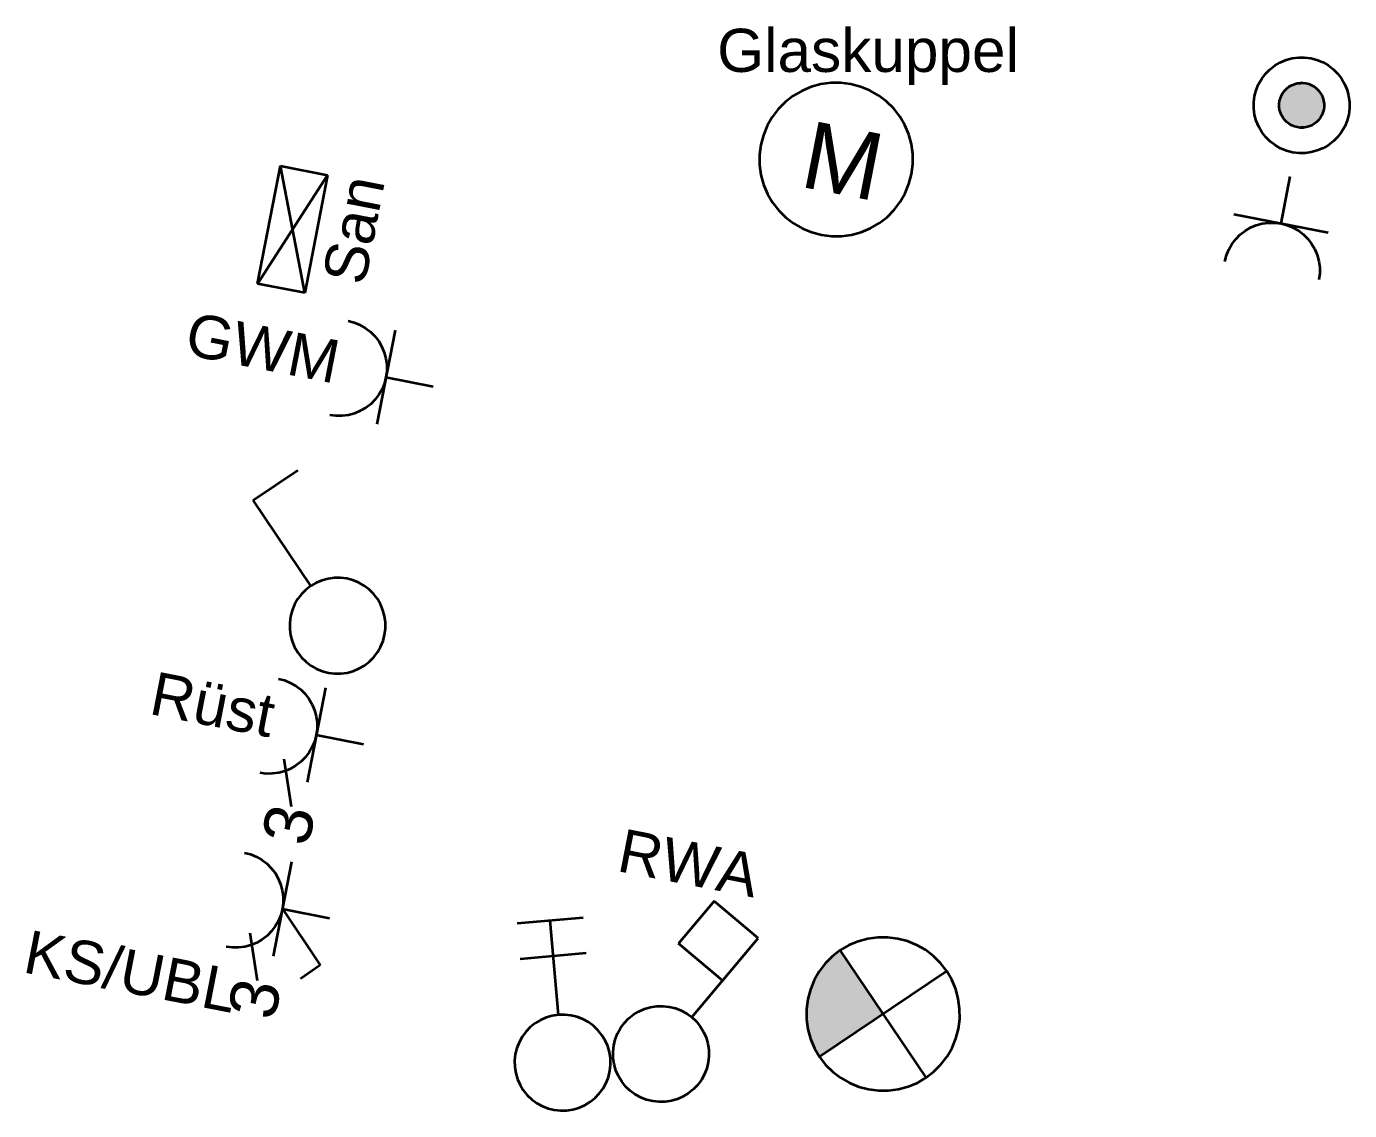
# Model space of a CAD drawing. Extents: x 800 to 1481, y 55 to 490.
# Drawn here: x 1158.2 to 1185.78, y 426.03 to 448.62 of the extents above; entities that cross this region are included whole.
import ezdxf

# ---------------------------------------------------------------- set-up
doc = ezdxf.new("R2010")
doc.units = 0
doc.layers.get('0').update_dxf_attribs({"lineweight": 18})
for name, color, linetype, lineweight, true_color in [('E_GSA', 7, 'Continuous', 35, 0x804000), ('E_Kraft', 1, 'Continuous', 35, 0xff0000), ('E_Licht', 7, 'Continuous', 35, 0x0080ff), ('E_Verteilung_HLKS', 5, 'Continuous', 35, 0x0000ff)]:
    doc.layers.add(name, color=color, linetype=linetype, lineweight=lineweight, true_color=true_color)
doc.styles.get("Standard").update_dxf_attribs({"font": 'arial.ttf'})

# ---------------------------------------------------------------- blocks, each defined once
blk = doc.blocks.new('Steckdose T13_ UP-A0Q9B3BDAY', base_point=(1183.178, 443.343))
at = {"color": 0, "lineweight": -2}
for p, q in [((1184.351, 444.516), (1184.542, 445.497)), ((1183.37, 444.707), (1185.333, 444.325)), ((1183.498, 444.284), (1183.601, 444.364)), ((1183.601, 444.364), (1183.714, 444.429)), ((1183.714, 444.429), (1183.835, 444.48)), ((1183.835, 444.48), (1183.961, 444.514)), ((1183.961, 444.514), (1184.091, 444.532)), ((1184.091, 444.532), (1184.221, 444.532)), ((1184.221, 444.532), (1184.351, 444.516)), ((1184.351, 444.516), (1184.478, 444.482)), ((1184.478, 444.482), (1184.599, 444.433)), ((1184.599, 444.433), (1184.712, 444.368)), ((1184.712, 444.368), (1184.816, 444.289)), ((1183.261, 443.973), (1183.326, 444.087)), ((1183.326, 444.087), (1183.406, 444.191)), ((1183.406, 444.191), (1183.498, 444.284)), ((1184.816, 444.289), (1184.909, 444.197)), ((1184.909, 444.197), (1184.989, 444.093)), ((1184.989, 444.093), (1185.055, 443.98)), ((1183.178, 443.726), (1183.212, 443.852)), ((1183.212, 443.852), (1183.261, 443.973)), ((1185.055, 443.98), (1185.106, 443.859)), ((1185.106, 443.859), (1185.14, 443.733)), ((1185.14, 443.733), (1185.158, 443.604)), ((1185.158, 443.604), (1185.158, 443.473)), ((1185.158, 443.473), (1185.141, 443.343))]:
    blk.add_line(p, q, dxfattribs=at)
blk = doc.blocks.new('Steckdose T13_ UP_ 3-fach_ geschaltet-A0Q9B3CFAY', base_point=(1162.362, 427.882))
at = {"color": 0, "linetype": 'ByBlock', "lineweight": -2, "ltscale": 0.35}
for p, q in [((1162.744, 431.4), (1162.87, 431.367)), ((1162.87, 431.367), (1162.992, 431.317)), ((1162.992, 431.317), (1163.105, 431.252)), ((1163.105, 431.252), (1163.209, 431.173)), ((1163.209, 431.173), (1163.302, 431.081)), ((1163.302, 431.081), (1163.382, 430.978)), ((1163.726, 431.209), (1163.343, 429.246)), ((1163.382, 430.978), (1163.448, 430.865)), ((1163.448, 430.865), (1163.498, 430.744)), ((1163.498, 430.744), (1163.533, 430.618)), ((1163.533, 430.618), (1163.55, 430.488)), ((1163.551, 430.357), (1163.534, 430.227)), ((1163.55, 430.488), (1163.551, 430.357)), ((1163.451, 429.98), (1163.386, 429.866)), ((1163.501, 430.101), (1163.451, 429.98)), ((1163.534, 430.227), (1163.501, 430.101)), ((1163.534, 430.227), (1164.516, 430.036)), ((1163.534, 430.227), (1164.325, 429.055)), ((1162.858, 429.73), (1163.009, 428.739)), ((1163.307, 429.762), (1163.215, 429.669)), ((1163.386, 429.866), (1163.307, 429.762)), ((1162.491, 429.421), (1162.362, 429.437)), ((1162.622, 429.421), (1162.491, 429.421)), ((1162.752, 429.439), (1162.622, 429.421)), ((1162.878, 429.473), (1162.752, 429.439)), ((1162.999, 429.524), (1162.878, 429.473)), ((1163.112, 429.589), (1162.999, 429.524)), ((1163.215, 429.669), (1163.112, 429.589)), ((1164.325, 429.055), (1163.909, 428.774))]:
    blk.add_line(p, q, dxfattribs=at)
at = {"color": 0, "linetype": 'ByBlock', "lineweight": -2, "ltscale": 0.35, "insert": (1162.388, 428.073), "char_height": 1, "attachment_point": 1, "rotation": 78.9744}
blk.add_mtext('{\\fArial;3}', dxfattribs=at)
blk = doc.blocks.new('Bauteilbeschriftung-A0Q9B3CHAY', base_point=(1158.098, 428.084))
at = {"color": 0, "linetype": 'ByBlock', "lineweight": -2, "ltscale": 0.35, "insert": (1158.27, 429.796), "char_height": 0.9, "attachment_point": 1, "rotation": 348.9744}
blk.add_mtext('{\\fArial;KS/UBL}', dxfattribs=at)
blk = doc.blocks.new('Steckdose T13_ UP-A0Q9B3DDAY', base_point=(1164.521, 440.329))
at = {"color": 0, "linetype": 'ByBlock', "lineweight": -2, "ltscale": 0.35}
for p, q in [((1164.903, 442.483), (1165.03, 442.45)), ((1165.03, 442.45), (1165.151, 442.4)), ((1165.151, 442.4), (1165.265, 442.335)), ((1165.265, 442.335), (1165.369, 442.256)), ((1165.369, 442.256), (1165.461, 442.164)), ((1165.461, 442.164), (1165.542, 442.06)), ((1165.885, 442.292), (1165.503, 440.329)), ((1165.542, 442.06), (1165.607, 441.947)), ((1165.607, 441.947), (1165.658, 441.827)), ((1165.658, 441.827), (1165.692, 441.701)), ((1165.692, 441.701), (1165.71, 441.571)), ((1165.71, 441.571), (1165.71, 441.44)), ((1165.694, 441.31), (1165.66, 441.184)), ((1165.71, 441.44), (1165.694, 441.31)), ((1165.694, 441.31), (1166.675, 441.119)), ((1165.611, 441.063), (1165.546, 440.949)), ((1165.66, 441.184), (1165.611, 441.063)), ((1165.375, 440.752), (1165.271, 440.672)), ((1165.467, 440.845), (1165.375, 440.752)), ((1165.546, 440.949), (1165.467, 440.845)), ((1164.651, 440.504), (1164.521, 440.52)), ((1164.782, 440.504), (1164.651, 440.504)), ((1164.911, 440.522), (1164.782, 440.504)), ((1165.037, 440.556), (1164.911, 440.522)), ((1165.158, 440.607), (1165.037, 440.556)), ((1165.271, 440.672), (1165.158, 440.607))]:
    blk.add_line(p, q, dxfattribs=at)
blk = doc.blocks.new('Bauteilbeschriftung-A0Q9B3DFAY', base_point=(1161.466, 441.207))
at = {"color": 0, "linetype": 'ByBlock', "lineweight": -2, "ltscale": 0.35, "insert": (1161.638, 442.674), "char_height": 0.9, "attachment_point": 1, "rotation": 348.9744}
blk.add_mtext('{\\fArial;GWM}', dxfattribs=at)
blk = doc.blocks.new('Schlüsselschalter_ UP-A0Q9B3G5AY', base_point=(1170.428, 426.206))
at = {"color": 0, "lineweight": -2}
for p, q in [((1172.533, 430.391), (1171.792, 429.508)), ((1173.453, 429.62), (1172.533, 430.391)), ((1172.711, 428.736), (1171.792, 429.508)), ((1172.069, 427.971), (1173.453, 429.62)), ((1170.853, 428.025), (1170.965, 428.092)), ((1170.965, 428.092), (1171.085, 428.145)), ((1171.085, 428.145), (1171.21, 428.182)), ((1171.21, 428.182), (1171.339, 428.202)), ((1171.339, 428.202), (1171.47, 428.204)), ((1171.47, 428.204), (1171.6, 428.19)), ((1171.6, 428.19), (1171.727, 428.159)), ((1171.727, 428.159), (1171.849, 428.112)), ((1171.849, 428.112), (1171.964, 428.049)), ((1171.964, 428.049), (1172.069, 427.971)), ((1170.583, 427.743), (1170.661, 427.848)), ((1170.661, 427.848), (1170.751, 427.943)), ((1170.751, 427.943), (1170.853, 428.025)), ((1172.069, 427.971), (1172.164, 427.881)), ((1172.164, 427.881), (1172.246, 427.779)), ((1172.246, 427.779), (1172.314, 427.667)), ((1170.442, 427.379), (1170.473, 427.506)), ((1170.473, 427.506), (1170.52, 427.628)), ((1170.52, 427.628), (1170.583, 427.743)), ((1172.314, 427.667), (1172.366, 427.547)), ((1172.366, 427.547), (1172.403, 427.422)), ((1170.428, 427.249), (1170.442, 427.379)), ((1170.43, 427.118), (1170.428, 427.249)), ((1172.403, 427.422), (1172.423, 427.293)), ((1172.423, 427.293), (1172.426, 427.162)), ((1170.45, 426.989), (1170.43, 427.118)), ((1170.487, 426.863), (1170.45, 426.989)), ((1172.411, 427.032), (1172.38, 426.905)), ((1172.426, 427.162), (1172.411, 427.032)), ((1170.54, 426.744), (1170.487, 426.863)), ((1170.607, 426.632), (1170.54, 426.744)), ((1172.27, 426.668), (1172.193, 426.563)), ((1172.333, 426.783), (1172.27, 426.668)), ((1172.38, 426.905), (1172.333, 426.783)), ((1170.689, 426.53), (1170.607, 426.632)), ((1170.784, 426.439), (1170.689, 426.53)), ((1170.889, 426.362), (1170.784, 426.439)), ((1172, 426.386), (1171.888, 426.318)), ((1172.102, 426.468), (1172, 426.386)), ((1172.193, 426.563), (1172.102, 426.468)), ((1171.004, 426.299), (1170.889, 426.362)), ((1171.126, 426.252), (1171.004, 426.299)), ((1171.253, 426.221), (1171.126, 426.252)), ((1171.383, 426.206), (1171.253, 426.221)), ((1171.514, 426.209), (1171.383, 426.206)), ((1171.643, 426.229), (1171.514, 426.209)), ((1171.769, 426.266), (1171.643, 426.229)), ((1171.888, 426.318), (1171.769, 426.266))]:
    blk.add_line(p, q, dxfattribs=at)
blk = doc.blocks.new('Bauteilbeschriftung-A0Q9B3G7AY', base_point=(1170.478, 430.482))
at = {"color": 0, "linetype": 'ByBlock', "lineweight": -2, "ltscale": 0.35, "insert": (1170.651, 431.907), "char_height": 0.9, "attachment_point": 1, "rotation": 348.9744}
blk.add_mtext('{\\fArial;RWA}', dxfattribs=at)
blk = doc.blocks.new('Steckdose T13_ UP_ 3-fach-A0Q9B3GXAY', base_point=(1163.068, 431.509))
at = {"color": 0, "linetype": 'ByBlock', "lineweight": -2, "ltscale": 0.35}
for p, q in [((1163.451, 435.027), (1163.577, 434.994)), ((1163.577, 434.994), (1163.698, 434.944)), ((1163.698, 434.944), (1163.812, 434.879)), ((1163.812, 434.879), (1163.916, 434.8)), ((1163.916, 434.8), (1164.009, 434.708)), ((1164.009, 434.708), (1164.089, 434.604)), ((1164.432, 434.836), (1164.05, 432.873)), ((1164.089, 434.604), (1164.155, 434.491)), ((1164.155, 434.491), (1164.205, 434.371)), ((1164.205, 434.371), (1164.239, 434.244)), ((1164.239, 434.244), (1164.257, 434.115)), ((1164.257, 434.115), (1164.258, 433.984)), ((1164.241, 433.854), (1164.208, 433.728)), ((1164.258, 433.984), (1164.241, 433.854)), ((1164.241, 433.854), (1165.222, 433.663)), ((1164.158, 433.607), (1164.093, 433.493)), ((1164.208, 433.728), (1164.158, 433.607)), ((1163.564, 433.357), (1163.716, 432.365)), ((1163.922, 433.296), (1163.818, 433.216)), ((1164.014, 433.389), (1163.922, 433.296)), ((1164.093, 433.493), (1164.014, 433.389)), ((1163.198, 433.047), (1163.068, 433.064)), ((1163.329, 433.048), (1163.198, 433.047)), ((1163.458, 433.065), (1163.329, 433.048)), ((1163.585, 433.1), (1163.458, 433.065)), ((1163.705, 433.15), (1163.585, 433.1)), ((1163.818, 433.216), (1163.705, 433.15))]:
    blk.add_line(p, q, dxfattribs=at)
at = {"color": 0, "linetype": 'ByBlock', "lineweight": -2, "ltscale": 0.35, "insert": (1163.095, 431.7), "char_height": 1, "attachment_point": 1, "rotation": 78.9744}
blk.add_mtext('{\\fArial;3}', dxfattribs=at)
blk = doc.blocks.new('Bauteilbeschriftung-A0Q9B3GZAY', base_point=(1160.729, 433.824))
at = {"color": 0, "linetype": 'ByBlock', "lineweight": -2, "ltscale": 0.35, "insert": (1160.901, 435.181), "char_height": 0.9, "attachment_point": 1, "rotation": 348.9744}
blk.add_mtext('{\\fArial;Rüst}', dxfattribs=at)
blk = doc.blocks.new('Klingeltaster-A0Q9B3V5AY', base_point=(1183.783, 445.981))
at = {"color": 0, "lineweight": -2}
for p, q in [((1184.335, 447.874), (1184.456, 447.925)), ((1184.456, 447.925), (1184.582, 447.959)), ((1184.582, 447.959), (1184.712, 447.977)), ((1184.712, 447.977), (1184.843, 447.977)), ((1184.843, 447.977), (1184.972, 447.961)), ((1184.972, 447.961), (1185.099, 447.927)), ((1185.099, 447.927), (1185.22, 447.878)), ((1183.948, 447.531), (1184.027, 447.635)), ((1184.027, 447.635), (1184.119, 447.728)), ((1184.119, 447.728), (1184.222, 447.808)), ((1184.222, 447.808), (1184.335, 447.874)), ((1185.22, 447.878), (1185.334, 447.813)), ((1185.334, 447.813), (1185.438, 447.733)), ((1185.438, 447.733), (1185.53, 447.641)), ((1185.53, 447.641), (1185.61, 447.538)), ((1183.833, 447.297), (1183.883, 447.418)), ((1183.883, 447.418), (1183.948, 447.531)), ((1184.471, 447.33), (1184.52, 447.367)), ((1184.52, 447.367), (1184.573, 447.398)), ((1184.573, 447.398), (1184.629, 447.422)), ((1184.629, 447.422), (1184.688, 447.438)), ((1184.688, 447.438), (1184.749, 447.446)), ((1184.749, 447.446), (1184.81, 447.446)), ((1184.81, 447.446), (1184.871, 447.438)), ((1184.871, 447.438), (1184.93, 447.423)), ((1184.93, 447.423), (1184.987, 447.4)), ((1184.987, 447.4), (1185.04, 447.369)), ((1185.04, 447.369), (1185.088, 447.332)), ((1185.61, 447.538), (1185.676, 447.425)), ((1185.676, 447.425), (1185.727, 447.304)), ((1183.783, 447.041), (1183.8, 447.17)), ((1183.8, 447.17), (1183.833, 447.297)), ((1184.314, 447.008), (1184.322, 447.069)), ((1184.322, 447.069), (1184.337, 447.128)), ((1184.337, 447.128), (1184.361, 447.184)), ((1184.361, 447.184), (1184.391, 447.238)), ((1184.391, 447.238), (1184.428, 447.286)), ((1184.428, 447.286), (1184.471, 447.33)), ((1185.088, 447.332), (1185.132, 447.289)), ((1185.132, 447.289), (1185.169, 447.241)), ((1185.169, 447.241), (1185.2, 447.188)), ((1185.2, 447.188), (1185.224, 447.131)), ((1185.224, 447.131), (1185.24, 447.072)), ((1185.24, 447.072), (1185.248, 447.012)), ((1185.727, 447.304), (1185.761, 447.178)), ((1185.761, 447.178), (1185.779, 447.048)), ((1183.784, 446.91), (1183.783, 447.041)), ((1183.801, 446.78), (1183.784, 446.91)), ((1184.314, 446.947), (1184.314, 447.008)), ((1184.322, 446.886), (1184.314, 446.947)), ((1184.339, 446.827), (1184.322, 446.886)), ((1184.362, 446.77), (1184.339, 446.827)), ((1185.225, 446.83), (1185.202, 446.774)), ((1185.241, 446.89), (1185.225, 446.83)), ((1185.248, 446.95), (1185.241, 446.89)), ((1185.248, 447.012), (1185.248, 446.95)), ((1185.779, 446.918), (1185.763, 446.788)), ((1185.779, 447.048), (1185.779, 446.918)), ((1183.836, 446.654), (1183.801, 446.78)), ((1183.886, 446.533), (1183.836, 446.654)), ((1183.952, 446.42), (1183.886, 446.533)), ((1184.393, 446.717), (1184.362, 446.77)), ((1184.431, 446.669), (1184.393, 446.717)), ((1184.474, 446.626), (1184.431, 446.669)), ((1184.523, 446.589), (1184.474, 446.626)), ((1184.576, 446.558), (1184.523, 446.589)), ((1184.632, 446.535), (1184.576, 446.558)), ((1184.692, 446.52), (1184.632, 446.535)), ((1184.752, 446.512), (1184.692, 446.52)), ((1184.874, 446.52), (1184.814, 446.512)), ((1184.933, 446.536), (1184.874, 446.52)), ((1184.99, 446.56), (1184.933, 446.536)), ((1185.043, 446.591), (1184.99, 446.56)), ((1185.091, 446.628), (1185.043, 446.591)), ((1185.134, 446.672), (1185.091, 446.628)), ((1185.171, 446.721), (1185.134, 446.672)), ((1185.202, 446.774), (1185.171, 446.721)), ((1185.68, 446.54), (1185.615, 446.427)), ((1185.729, 446.661), (1185.68, 446.54)), ((1185.763, 446.788), (1185.729, 446.661)), ((1184.032, 446.317), (1183.952, 446.42)), ((1184.125, 446.225), (1184.032, 446.317)), ((1184.814, 446.512), (1184.752, 446.512)), ((1185.536, 446.323), (1185.443, 446.23)), ((1185.615, 446.427), (1185.536, 446.323)), ((1184.229, 446.145), (1184.125, 446.225)), ((1184.342, 446.08), (1184.229, 446.145)), ((1184.463, 446.031), (1184.342, 446.08)), ((1184.59, 445.998), (1184.463, 446.031)), ((1184.72, 445.981), (1184.59, 445.998)), ((1184.851, 445.981), (1184.72, 445.981)), ((1184.98, 445.999), (1184.851, 445.981)), ((1185.106, 446.033), (1184.98, 445.999)), ((1185.227, 446.084), (1185.106, 446.033)), ((1185.34, 446.15), (1185.227, 446.084)), ((1185.443, 446.23), (1185.34, 446.15))]:
    blk.add_line(p, q, dxfattribs=at)
for points in [[(1185.088, 447.332), (1184.48, 447.332), (1185.036, 447.367)], [(1184.48, 447.332), (1185.036, 447.367), (1184.52, 447.367)], [(1185.036, 447.367), (1184.52, 447.367), (1184.987, 447.4)], [(1184.52, 447.367), (1184.987, 447.4), (1184.585, 447.4)], [(1184.987, 447.4), (1184.585, 447.4), (1184.921, 447.422)], [(1184.585, 447.4), (1184.921, 447.422), (1184.629, 447.422)], [(1184.921, 447.422), (1184.629, 447.422), (1184.871, 447.438)], [(1184.629, 447.422), (1184.871, 447.438), (1184.712, 447.438)], [(1184.871, 447.438), (1184.712, 447.438), (1184.749, 447.446)], [(1185.248, 447.012), (1184.318, 447.012), (1185.237, 447.069)], [(1184.318, 447.012), (1185.237, 447.069), (1184.322, 447.069)], [(1185.237, 447.069), (1184.322, 447.069), (1185.224, 447.131)], [(1184.322, 447.069), (1185.224, 447.131), (1184.343, 447.131)], [(1185.224, 447.131), (1184.343, 447.131), (1185.197, 447.184)], [(1184.343, 447.131), (1185.197, 447.184), (1184.361, 447.184)], [(1185.197, 447.184), (1184.361, 447.184), (1185.169, 447.241)], [(1184.361, 447.184), (1185.169, 447.241), (1184.398, 447.241)], [(1185.169, 447.241), (1184.398, 447.241), (1185.129, 447.286)], [(1184.398, 447.241), (1185.129, 447.286), (1184.428, 447.286)], [(1185.129, 447.286), (1184.428, 447.286), (1185.088, 447.332)], [(1184.428, 447.286), (1185.088, 447.332), (1184.48, 447.332)], [(1185.244, 446.947), (1184.314, 446.947), (1185.248, 447.012)], [(1184.314, 446.947), (1185.248, 447.012), (1184.318, 447.012)], [(1184.326, 446.89), (1185.244, 446.947), (1184.314, 446.947)], [(1185.241, 446.89), (1184.326, 446.89), (1185.244, 446.947)], [(1184.339, 446.827), (1185.241, 446.89), (1184.326, 446.89)], [(1185.22, 446.827), (1184.339, 446.827), (1185.241, 446.89)], [(1184.365, 446.774), (1185.22, 446.827), (1184.339, 446.827)], [(1185.202, 446.774), (1184.365, 446.774), (1185.22, 446.827)], [(1184.393, 446.717), (1185.202, 446.774), (1184.365, 446.774)], [(1185.165, 446.717), (1184.393, 446.717), (1185.202, 446.774)], [(1184.433, 446.672), (1185.165, 446.717), (1184.393, 446.717)], [(1185.134, 446.672), (1184.433, 446.672), (1185.165, 446.717)], [(1184.474, 446.626), (1185.134, 446.672), (1184.433, 446.672)], [(1185.082, 446.626), (1184.474, 446.626), (1185.134, 446.672)], [(1184.527, 446.591), (1185.082, 446.626), (1184.474, 446.626)], [(1185.043, 446.591), (1184.527, 446.591), (1185.082, 446.626)], [(1184.576, 446.558), (1185.043, 446.591), (1184.527, 446.591)], [(1184.978, 446.558), (1184.576, 446.558), (1185.043, 446.591)], [(1184.642, 446.536), (1184.978, 446.558), (1184.576, 446.558)], [(1184.933, 446.536), (1184.642, 446.536), (1184.978, 446.558)], [(1184.692, 446.52), (1184.933, 446.536), (1184.642, 446.536)], [(1184.851, 446.52), (1184.692, 446.52), (1184.933, 446.536)], [(1184.814, 446.512), (1184.851, 446.52), (1184.692, 446.52)]]:
    blk.add_solid(points, dxfattribs=at)
blk = doc.blocks.new('Schalter_ Schema 0_ UP-A0Q9B401AY', base_point=(1162.923, 435.133))
at = {"color": 0, "linetype": 'ByBlock', "lineweight": -2, "ltscale": 0.35}
for p, q in [((1162.923, 438.745), (1163.859, 439.375)), ((1164.126, 436.96), (1162.923, 438.745)), ((1164.022, 436.88), (1163.93, 436.788)), ((1164.126, 436.96), (1164.022, 436.88)), ((1164.239, 437.026), (1164.126, 436.96)), ((1164.359, 437.077), (1164.239, 437.026)), ((1164.486, 437.111), (1164.359, 437.077)), ((1164.615, 437.129), (1164.486, 437.111)), ((1164.746, 437.129), (1164.615, 437.129)), ((1164.876, 437.113), (1164.746, 437.129)), ((1165.002, 437.079), (1164.876, 437.113)), ((1165.123, 437.03), (1165.002, 437.079)), ((1165.237, 436.965), (1165.123, 437.03)), ((1165.341, 436.886), (1165.237, 436.965)), ((1165.434, 436.793), (1165.341, 436.886)), ((1163.851, 436.683), (1163.786, 436.57)), ((1163.93, 436.788), (1163.851, 436.683)), ((1165.514, 436.69), (1165.434, 436.793)), ((1165.58, 436.577), (1165.514, 436.69)), ((1163.703, 436.322), (1163.687, 436.193)), ((1163.736, 436.449), (1163.703, 436.322)), ((1163.786, 436.57), (1163.736, 436.449)), ((1165.63, 436.456), (1165.58, 436.577)), ((1165.665, 436.33), (1165.63, 436.456)), ((1165.682, 436.2), (1165.665, 436.33)), ((1163.687, 436.193), (1163.687, 436.062)), ((1163.687, 436.062), (1163.705, 435.932)), ((1165.666, 435.94), (1165.683, 436.07)), ((1165.683, 436.07), (1165.682, 436.2)), ((1163.705, 435.932), (1163.739, 435.806)), ((1163.739, 435.806), (1163.789, 435.685)), ((1165.583, 435.692), (1165.633, 435.813)), ((1165.633, 435.813), (1165.666, 435.94)), ((1163.789, 435.685), (1163.855, 435.572)), ((1163.855, 435.572), (1163.935, 435.469)), ((1165.439, 435.475), (1165.518, 435.579)), ((1165.518, 435.579), (1165.583, 435.692)), ((1163.935, 435.469), (1164.028, 435.377)), ((1164.028, 435.377), (1164.132, 435.298)), ((1164.132, 435.298), (1164.246, 435.233)), ((1164.246, 435.233), (1164.367, 435.183)), ((1165.01, 435.186), (1165.13, 435.236)), ((1165.13, 435.236), (1165.243, 435.302)), ((1165.243, 435.302), (1165.347, 435.382)), ((1165.347, 435.382), (1165.439, 435.475)), ((1164.367, 435.183), (1164.493, 435.15)), ((1164.493, 435.15), (1164.623, 435.133)), ((1164.623, 435.133), (1164.754, 435.134)), ((1164.754, 435.134), (1164.884, 435.151)), ((1164.884, 435.151), (1165.01, 435.186))]:
    blk.add_line(p, q, dxfattribs=at)
blk = doc.blocks.new('Motor allgemein-A0Q9B4EXAY', base_point=(1173.482, 444.252))
at = {"color": 0, "linetype": 'ByBlock', "lineweight": -2, "ltscale": 0.35}
for p, q in [((1174.559, 447.362), (1174.366, 447.281)), ((1174.761, 447.417), (1174.559, 447.362)), ((1174.968, 447.445), (1174.761, 447.417)), ((1175.177, 447.446), (1174.968, 447.445)), ((1175.385, 447.42), (1175.177, 447.446)), ((1175.587, 447.366), (1175.385, 447.42)), ((1175.781, 447.287), (1175.587, 447.366)), ((1174.185, 447.176), (1174.019, 447.048)), ((1174.366, 447.281), (1174.185, 447.176)), ((1175.963, 447.183), (1175.781, 447.287)), ((1176.129, 447.056), (1175.963, 447.183)), ((1173.872, 446.899), (1173.745, 446.733)), ((1174.019, 447.048), (1173.872, 446.899)), ((1176.278, 446.909), (1176.129, 447.056)), ((1176.406, 446.743), (1176.278, 446.909)), ((1173.641, 446.551), (1173.562, 446.357)), ((1173.745, 446.733), (1173.641, 446.551)), ((1176.511, 446.562), (1176.406, 446.743)), ((1176.592, 446.369), (1176.511, 446.562)), ((1173.562, 446.357), (1173.509, 446.155)), ((1176.647, 446.167), (1176.592, 446.369)), ((1173.509, 446.155), (1173.482, 445.947)), ((1176.675, 445.96), (1176.647, 446.167)), ((1173.482, 445.947), (1173.483, 445.738)), ((1173.483, 445.738), (1173.511, 445.531)), ((1176.649, 445.543), (1176.676, 445.751)), ((1176.676, 445.751), (1176.675, 445.96)), ((1173.511, 445.531), (1173.566, 445.329)), ((1176.596, 445.341), (1176.649, 445.543)), ((1173.566, 445.329), (1173.647, 445.136)), ((1176.413, 444.965), (1176.517, 445.147)), ((1176.517, 445.147), (1176.596, 445.341)), ((1173.647, 445.136), (1173.752, 444.955)), ((1173.752, 444.955), (1173.88, 444.789)), ((1176.286, 444.799), (1176.413, 444.965)), ((1173.88, 444.789), (1174.029, 444.642)), ((1174.029, 444.642), (1174.195, 444.515)), ((1175.973, 444.522), (1176.139, 444.65)), ((1176.139, 444.65), (1176.286, 444.799)), ((1174.195, 444.515), (1174.377, 444.411)), ((1174.377, 444.411), (1174.571, 444.332)), ((1174.571, 444.332), (1174.773, 444.279)), ((1175.397, 444.281), (1175.599, 444.336)), ((1175.599, 444.336), (1175.792, 444.417)), ((1175.792, 444.417), (1175.973, 444.522)), ((1174.773, 444.279), (1174.981, 444.252)), ((1174.981, 444.252), (1175.19, 444.253)), ((1175.19, 444.253), (1175.397, 444.281))]:
    blk.add_line(p, q, dxfattribs=at)
at = {"color": 0, "linetype": 'ByBlock', "lineweight": -2, "ltscale": 0.35, "insert": (1174.555, 446.664), "char_height": 1.4, "attachment_point": 1, "rotation": 348.9744}
blk.add_mtext('{\\fArial;M}', dxfattribs=at)
blk = doc.blocks.new('Bauteilbeschriftung-A0Q9B4EZAY', base_point=(1172.598, 447.674))
at = {"color": 0, "linetype": 'ByBlock', "lineweight": -2, "ltscale": 0.35, "insert": (1172.598, 448.574), "char_height": 0.9, "attachment_point": 1}
blk.add_mtext('{\\fArial;Glaskuppel}', dxfattribs=at)
blk = doc.blocks.new('Storentaster_ UP-A0Q9B4F1AY', base_point=(1168.376, 426.026))
at = {"color": 0, "lineweight": -2}
for p, q in [((1168.428, 429.929), (1169.803, 430.049)), ((1169.288, 428.021), (1169.116, 429.989)), ((1168.493, 429.191), (1169.868, 429.311)), ((1168.802, 427.844), (1168.7, 427.762)), ((1168.913, 427.912), (1168.802, 427.844)), ((1169.033, 427.964), (1168.913, 427.912)), ((1169.159, 428.001), (1169.033, 427.964)), ((1169.288, 428.021), (1169.159, 428.001)), ((1169.419, 428.024), (1169.288, 428.021)), ((1169.549, 428.01), (1169.419, 428.024)), ((1169.676, 427.979), (1169.549, 428.01)), ((1169.798, 427.931), (1169.676, 427.979)), ((1169.913, 427.868), (1169.798, 427.931)), ((1170.018, 427.791), (1169.913, 427.868)), ((1170.112, 427.7), (1170.018, 427.791)), ((1168.532, 427.562), (1168.469, 427.447)), ((1168.609, 427.668), (1168.532, 427.562)), ((1168.7, 427.762), (1168.609, 427.668)), ((1170.194, 427.598), (1170.112, 427.7)), ((1170.262, 427.487), (1170.194, 427.598)), ((1170.315, 427.367), (1170.262, 427.487)), ((1168.421, 427.326), (1168.39, 427.198)), ((1168.469, 427.447), (1168.421, 427.326)), ((1170.352, 427.241), (1170.315, 427.367)), ((1170.371, 427.112), (1170.352, 427.241)), ((1168.39, 427.198), (1168.376, 427.068)), ((1168.376, 427.068), (1168.379, 426.938)), ((1168.379, 426.938), (1168.399, 426.808)), ((1170.36, 426.851), (1170.374, 426.981)), ((1170.374, 426.981), (1170.371, 427.112)), ((1168.399, 426.808), (1168.436, 426.683)), ((1168.436, 426.683), (1168.488, 426.563)), ((1170.282, 426.602), (1170.329, 426.724)), ((1170.329, 426.724), (1170.36, 426.851)), ((1168.488, 426.563), (1168.556, 426.451)), ((1168.556, 426.451), (1168.638, 426.349)), ((1170.141, 426.382), (1170.219, 426.488)), ((1170.219, 426.488), (1170.282, 426.602)), ((1168.638, 426.349), (1168.732, 426.259)), ((1168.732, 426.259), (1168.838, 426.181)), ((1168.838, 426.181), (1168.953, 426.118)), ((1168.953, 426.118), (1169.075, 426.071)), ((1169.717, 426.085), (1169.837, 426.138)), ((1169.837, 426.138), (1169.949, 426.206)), ((1169.949, 426.206), (1170.051, 426.288)), ((1170.051, 426.288), (1170.141, 426.382)), ((1169.075, 426.071), (1169.202, 426.04)), ((1169.202, 426.04), (1169.332, 426.026)), ((1169.332, 426.026), (1169.462, 426.029)), ((1169.462, 426.029), (1169.592, 426.049)), ((1169.592, 426.049), (1169.717, 426.085))]:
    blk.add_line(p, q, dxfattribs=at)
blk = doc.blocks.new('UV-A0Q9B4FXAY', base_point=(1163.017, 443.068))
at = {"color": 0, "lineweight": -2}
for p, q in [((1163.017, 443.26), (1163.495, 445.714)), ((1163.495, 445.714), (1164.477, 445.522)), ((1163.999, 443.068), (1163.495, 445.714)), ((1163.017, 443.26), (1164.477, 445.522)), ((1164.477, 445.522), (1163.999, 443.068)), ((1163.999, 443.068), (1163.017, 443.26))]:
    blk.add_line(p, q, dxfattribs=at)
blk = doc.blocks.new('Bauteilbeschriftung-A0Q9B4FZAY', base_point=(1164.363, 443.2))
at = {"color": 0, "linetype": 'ByBlock', "lineweight": -2, "ltscale": 0.35, "insert": (1164.363, 443.373), "char_height": 0.9, "attachment_point": 1, "rotation": 78.9744}
blk.add_mtext('{\\fArial;San}', dxfattribs=at)
blk = doc.blocks.new('Notleuchte-A0Q9B4GFAY', base_point=(1174.46, 426.442))
at = {"color": 0, "lineweight": -2}
for p, q in [((1175.344, 429.47), (1175.163, 429.365)), ((1175.537, 429.551), (1175.344, 429.47)), ((1175.739, 429.606), (1175.537, 429.551)), ((1175.946, 429.634), (1175.739, 429.606)), ((1176.155, 429.635), (1175.946, 429.634)), ((1176.363, 429.608), (1176.155, 429.635)), ((1176.565, 429.555), (1176.363, 429.608)), ((1176.759, 429.475), (1176.565, 429.555)), ((1176.94, 429.372), (1176.759, 429.475)), ((1174.997, 429.237), (1174.85, 429.088)), ((1175.163, 429.365), (1174.997, 429.237)), ((1176.951, 426.712), (1175.163, 429.365)), ((1177.107, 429.245), (1176.94, 429.372)), ((1177.255, 429.097), (1177.107, 429.245)), ((1174.723, 428.922), (1174.619, 428.74)), ((1174.85, 429.088), (1174.723, 428.922)), ((1177.383, 428.932), (1174.73, 427.144)), ((1177.383, 428.932), (1177.255, 429.097)), ((1177.489, 428.751), (1177.383, 428.932)), ((1174.619, 428.74), (1174.54, 428.547)), ((1177.569, 428.558), (1177.489, 428.751)), ((1174.487, 428.344), (1174.46, 428.137)), ((1174.54, 428.547), (1174.487, 428.344)), ((1177.624, 428.356), (1177.569, 428.558)), ((1177.652, 428.149), (1177.624, 428.356)), ((1174.46, 428.137), (1174.461, 427.927)), ((1177.653, 427.94), (1177.652, 428.149)), ((1174.461, 427.927), (1174.489, 427.72)), ((1177.627, 427.732), (1177.653, 427.94)), ((1174.489, 427.72), (1174.544, 427.518)), ((1174.544, 427.518), (1174.625, 427.325)), ((1177.494, 427.336), (1177.573, 427.53)), ((1177.573, 427.53), (1177.627, 427.732)), ((1174.625, 427.325), (1174.73, 427.144)), ((1177.39, 427.155), (1177.494, 427.336)), ((1174.73, 427.144), (1174.858, 426.979)), ((1174.858, 426.979), (1175.007, 426.831)), ((1177.116, 426.84), (1177.263, 426.988)), ((1177.263, 426.988), (1177.39, 427.155)), ((1175.007, 426.831), (1175.173, 426.705)), ((1175.173, 426.705), (1175.355, 426.601)), ((1176.77, 426.606), (1176.951, 426.712)), ((1176.951, 426.712), (1177.116, 426.84)), ((1175.355, 426.601), (1175.548, 426.521)), ((1175.548, 426.521), (1175.751, 426.468)), ((1175.751, 426.468), (1175.958, 426.442)), ((1175.958, 426.442), (1176.167, 426.442)), ((1176.167, 426.442), (1176.375, 426.471)), ((1176.375, 426.471), (1176.577, 426.525)), ((1176.577, 426.525), (1176.77, 426.606))]:
    blk.add_line(p, q, dxfattribs=at)
for points in [[(1175.349, 429.088), (1174.85, 429.088), (1175.163, 429.365)], [(1175.584, 428.74), (1174.619, 428.74), (1175.349, 429.088)], [(1174.619, 428.74), (1175.349, 429.088), (1174.85, 429.088)], [(1175.851, 428.344), (1174.487, 428.344), (1175.584, 428.74)], [(1174.487, 428.344), (1175.584, 428.74), (1174.619, 428.74)], [(1176.057, 428.038), (1174.468, 428.038), (1175.851, 428.344)], [(1174.468, 428.038), (1175.851, 428.344), (1174.487, 428.344)], [(1175.892, 427.927), (1174.461, 427.927), (1176.057, 428.038)], [(1174.461, 427.927), (1176.057, 428.038), (1174.468, 428.038)], [(1174.544, 427.518), (1175.892, 427.927), (1174.461, 427.927)], [(1175.285, 427.518), (1174.544, 427.518), (1175.892, 427.927)], [(1174.73, 427.144), (1175.285, 427.518), (1174.544, 427.518)]]:
    blk.add_solid(points, dxfattribs=at)

msp = doc.modelspace()

# ---------------------------------------------------------------- block references
at = {"layer": 'E_GSA', "linetype": 'Continuous', "ltscale": 0.35}
msp.add_blockref('Klingeltaster-A0Q9B3V5AY', (1183.783, 445.981), dxfattribs=at)
at = {"layer": 'E_Kraft', "ltscale": 0.35}
for name, p in [('Bauteilbeschriftung-A0Q9B3DFAY', (1161.466, 441.207)), ('Steckdose T13_ UP-A0Q9B3DDAY', (1164.521, 440.329)), ('Schalter_ Schema 0_ UP-A0Q9B401AY', (1162.923, 435.133)), ('Bauteilbeschriftung-A0Q9B3GZAY', (1160.729, 433.824)), ('Steckdose T13_ UP_ 3-fach-A0Q9B3GXAY', (1163.068, 431.509)), ('Bauteilbeschriftung-A0Q9B3G7AY', (1170.478, 430.482)), ('Steckdose T13_ UP_ 3-fach_ geschaltet-A0Q9B3CFAY', (1162.362, 427.882)), ('Bauteilbeschriftung-A0Q9B3CHAY', (1158.098, 428.084))]:
    msp.add_blockref(name, p, dxfattribs=at)
at = {"layer": 'E_Kraft', "linetype": 'Continuous', "ltscale": 0.35}
msp.add_blockref('Schlüsselschalter_ UP-A0Q9B3G5AY', (1170.428, 426.206), dxfattribs=at)
at = {"layer": 'E_Licht', "ltscale": 0.35}
for name, p in [('Bauteilbeschriftung-A0Q9B4EZAY', (1172.598, 447.674)), ('Motor allgemein-A0Q9B4EXAY', (1173.482, 444.252))]:
    msp.add_blockref(name, p, dxfattribs=at)
at = {"layer": 'E_Licht', "linetype": 'Continuous', "ltscale": 0.35}
for name, p in [('Steckdose T13_ UP-A0Q9B3BDAY', (1183.178, 443.343)), ('Storentaster_ UP-A0Q9B4F1AY', (1168.376, 426.026)), ('Notleuchte-A0Q9B4GFAY', (1174.46, 426.442))]:
    msp.add_blockref(name, p, dxfattribs=at)
at = {"layer": 'E_Verteilung_HLKS', "linetype": 'Continuous', "ltscale": 0.35}
msp.add_blockref('UV-A0Q9B4FXAY', (1163.017, 443.068), dxfattribs=at)
at = {"layer": 'E_Verteilung_HLKS', "ltscale": 0.35}
msp.add_blockref('Bauteilbeschriftung-A0Q9B4FZAY', (1164.363, 443.2), dxfattribs=at)

doc.saveas('drawing.dxf')
